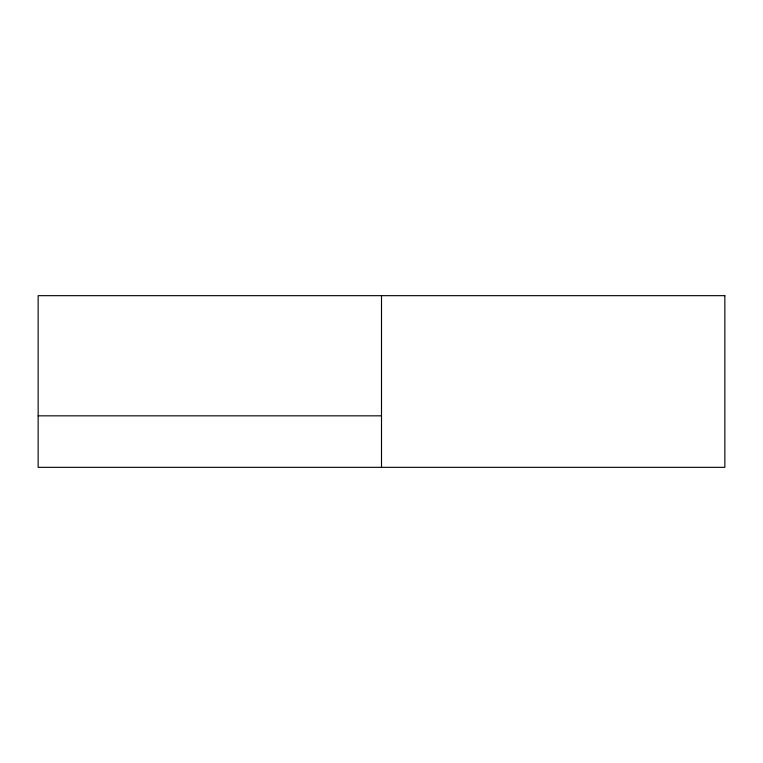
<?xml version="1.0" encoding="UTF-8"?>
<svg xmlns="http://www.w3.org/2000/svg" width="763" height="763" viewBox="0 0 763 763"><rect width="100%" height="100%" fill="white"/><g stroke="black" fill="none" stroke-linecap="round" stroke-linejoin="round"><path stroke-width="1.14" d="M38.15 415.835L381.5 415.835M381.5 295.663L381.5 467.337M724.85 295.663L38.15 295.663L38.15 467.337L724.85 467.337L724.85 295.663"/></g></svg>
